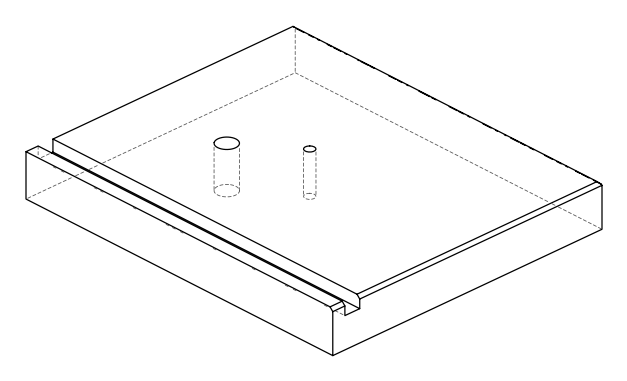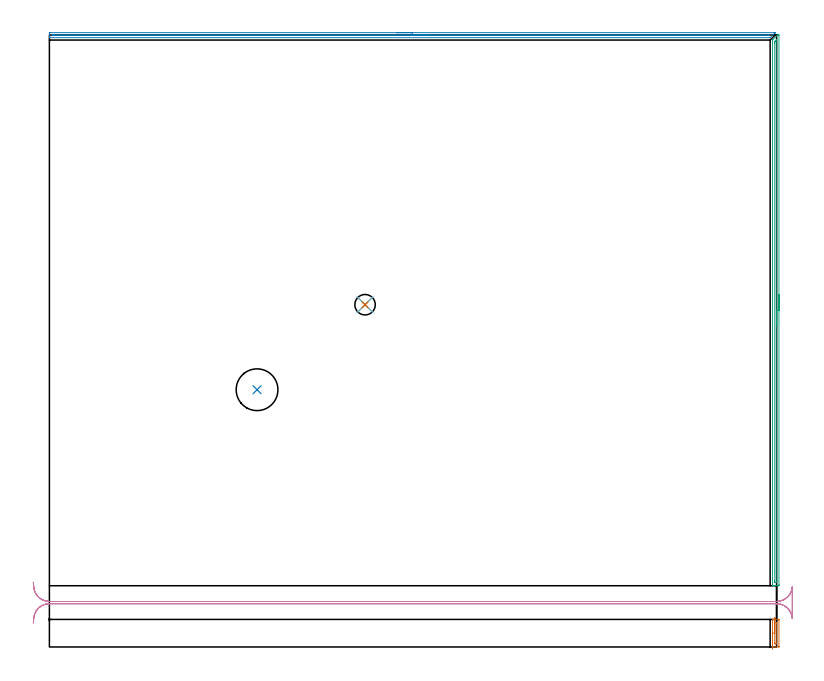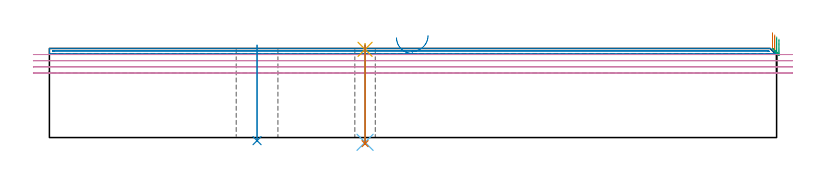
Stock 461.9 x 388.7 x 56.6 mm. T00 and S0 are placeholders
(PLAN: 8 operations, 5 tool changes, 22.6 min)
(1 AREA_MILL | FG_CHAMFER_SURFACE | UGT0205_001 | 0.44 min | 172 mm3)
(2 AREA_MILL_1 | FG_CHAMFER_SURFACE_1 | UGT0205_001 | 7.49 min | 2362 mm3)
(3 AREA_MILL_2 | FG_CHAMFER_SURFACE_2 | UGT0205_001 | 5.74 min | 2947 mm3)
(4 MILL_RECTANGULAR_SLOT | SLOT_RECTANGULAR | UGT0201_104 | Follow Part, ap 5, ae 75% | 8.14 min | 154165 mm3)
(5 SPOT_DRILL | STEP1HOLE | NXT0321_9005460120000 | 0.03 min | 1 mm3)
(6 DRILL_THROUGH_HOLE_INTO_CENTER | STEP1HOLE | NXT0301_055 | 0.25 min | 3105 mm3)
(7 DRILL_TO_ENLARGE_THROUGH_HOLE | STEP1HOLE | NXT0301_101 | 0.25 min | 4382 mm3)
(8 INDEXABLE_INSERT_DRILL_THROUGH_HOLE_FROM_SOLID | STEP1HOLE_1 | NXT0302_024 | 0.24 min | 31175 mm3)
(TOOL UGT0205_001 | Chamfer Mill 20 x 3 x 45 deg. | D20 FL50 Z2)
(TOOL UGT0201_104 | End Mill 20 mm | D20 FL22 Z2)
(TOOL NXT0321_9005460120000 | NC Spot Drill, 142deg, 12mm, Carbide, Uncoated | D12 PA142 FL30 Z2)
(TOOL NXT0301_055 | Carbide Drill 8.4mm [860.1-0840-042A1-MM 2214] | D8.4 PA140 FL61 Z2)
(TOOL NXT0301_101 | Carbide Drill 13mm [860.1-1300-104A1-MM 2214] | D13 PA140 FL123 Z2)
(TOOL NXT0302_024 | Index. Insert Drill 26.5mm [880-D2650L32-03] | D26.5 PA176 FL80 Z2)
(OP 1 AREA_MILL)
G17 G21 G94 G90
T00 M6
G54
G17 G0 G90 X459.3 Y-1.25 S1061 M3
G43 Z66.6 H0
G94 G1 Y-1.212 Z65.728 F250.
Y-1.098 Z64.863
Y-0.909 Z64.012
Y-0.647 Z63.18
Y-0.313 Z62.374
Y0.09 Z61.6
Y0.558 Z60.864
Y1.09 Z60.172
Y1.679 Z59.529
Y2.322 Z58.939
Y3.014 Z58.408
Y3.75 Z57.94
Y4.524 Z57.537
Y5.33 Z57.203
Y6.162 Z56.941
Y7.014 Z56.752
Y7.878 Z56.638
Y8.75 Z56.6
Y17.093
X459.307 Y17.49 Z56.593
X459.585 Y17.5 Z56.315
X463.028 Z52.872
X463.092 Y17.499 Z52.808
X463.393 Y17.491 Z52.507
X463.399 Y17.248 Z52.501
X463.4 Y17.093 Z52.5
Y0.407
X463.399 Y0.252 Z52.501
X463.393 Y0.009 Z52.507
X463.092 Y0. Z52.808
X459.403 Z56.496
X459.307 Y0.01 Z56.593
X459.3 Y0.406 Z56.6
Y8.75
X460.714 Z55.186
Y14.459
X460.715 Y15.099 Z55.185
X460.718 Y15.337 Z55.182
X460.721 Y15.487 Z55.179
X461.026 Y15.496 Z54.874
X461.189 Y15.5 Z54.711
X461.35 Z54.55
X461.512 Y15.498 Z54.388
X461.835 Y15.49 Z54.065
X461.979 Y15.475 Z53.921
X461.982 Y15.428 Z53.918
X461.984 Y15.337 Z53.916
X461.986 Y14.696 Z53.914
X461.985 Y2.401 Z53.915
X461.982 Y2.163 Z53.918
X461.979 Y2.013 Z53.921
X461.674 Y2.004 Z54.226
X461.511 Y2. Z54.389
X461.35 Z54.55
X461.188 Y2.002 Z54.712
X460.865 Y2.01 Z55.035
X460.721 Y2.025 Z55.179
X460.718 Y2.072 Z55.182
X460.716 Y2.163 Z55.184
X460.714 Y2.804 Z55.186
Y8.75
Y9.622 Z55.224
Y10.486 Z55.338
Y11.338 Z55.526
Y12.17 Z55.789
Y12.976 Z56.123
Y13.75 Z56.526
Y14.486 Z56.994
Y15.178 Z57.525
Y15.821 Z58.115
Y16.41 Z58.758
Y16.942 Z59.45
Y17.41 Z60.186
Y17.813 Z60.96
Y18.147 Z61.766
Y18.409 Z62.598
Y18.598 Z63.449
Y18.712 Z64.314
Y18.75 Z65.186
G0 Z66.6
M5
M2
(OP 2 AREA_MILL_1)
G17 G21 G94 G90
T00 M6
G54
G17 G0 G90 X220.5 Y390.2 S1061 M3
G43 Z66.6 H0
Z63.4
G94 G1 X220.538 Z62.528 F250.
X220.652 Z61.664
X220.841 Z60.812
X221.103 Z59.98
X221.437 Z59.174
X221.84 Z58.4
X222.308 Z57.664
X222.84 Z56.972
X223.429 Z56.329
X224.072 Z55.74
X224.764 Z55.209
X225.5 Z54.74
X226.274 Z54.337
X227.08 Z54.003
X227.912 Z53.741
X228.763 Z53.552
X229.628 Z53.438
X230.5 Z53.4
X460.814 Y390.199 Z53.399
X460.889
X460.938 Y390.197 Z53.397
X460.962 Y390.193 Z53.399
X460.982 Y390.19 Z53.401
X460.926 Y390.122 Z53.471
X460.851 Y390.05 Z53.547
X460.814 Y390.013 Z53.585
X459.472 Y388.672 Z54.927
X458.025 Y387.225 Z56.375
X457.844 Y387.046 Z56.549
X457.795 Y387.004 Z56.589
X457.684 Y387. Z56.6
X0.186
X0.01 Y387.003 Z56.588
X0.004 Y387.12 Z56.472
X0. Y387.245 Z56.355
Y387.442 Z56.158
Y388.165 Z55.43
Y389.397 Z54.2
X0.006 Y389.905 Z53.689
X0.01 Y390.193 Z53.402
X0.333 Y390.197 Z53.401
X0.633 Y390.2 Z53.4
X230.5
Y388.786 Z54.814
X456.533 Y388.785 Z54.815
X456.789 Y388.784 Z54.816
X457.05 Y388.782 Z54.818
X457.104 Y388.779 Z54.821
X457.085 Y388.747 Z54.853
X456.9 Y388.557 Z55.043
X456.789 Y388.447 Z55.153
X456.753 Y388.421 Z55.179
X456.726 Y388.419 Z55.181
X456.663 Y388.416 Z55.184
X456.532 Y388.415 Z55.185
X2.422
X2.164 Y388.416 Z55.184
X2.057 Y388.419 Z55.181
X2.011 Y388.421 Z55.179
X2.01 Y388.446 Z55.154
X2.009 Y388.567 Z55.033
X2.034 Y388.779 Z54.821
X2.265 Y388.783 Z54.817
X2.422 Y388.785 Z54.815
X2.678 Y388.786
X3.06 Z54.814
X230.5
X231.372 Z54.852
X232.236 Z54.966
X233.088 Z55.155
X233.92 Z55.417
X234.726 Z55.751
X235.5 Z56.154
X236.236 Z56.623
X236.928 Z57.154
X237.571 Z57.743
X238.16 Z58.386
X238.691 Z59.079
X239.16 Z59.814
X239.563 Z60.588
X239.897 Z61.394
X240.159 Z62.226
X240.348 Z63.078
X240.462 Z63.943
X240.5 Z64.814
G0 Z66.6
M5
M2
(OP 3 AREA_MILL_2)
G17 G21 G94 G90
T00 M6
G54
G17 G0 G90 X463.4 Y223.8 S1061 M3
G43 Z66.6 H0
Z62.5
G94 G1 Y223.762 Z61.628 F250.
Y223.648 Z60.764
Y223.459 Z59.912
Y223.197 Z59.08
Y222.863 Z58.274
Y222.46 Z57.5
Y221.992 Z56.764
Y221.46 Z56.072
Y220.871 Z55.429
Y220.228 Z54.84
Y219.536 Z54.308
Y218.8 Z53.84
Y218.026 Z53.437
Y217.22 Z53.103
Y216.388 Z52.841
Y215.536 Z52.652
Y214.672 Z52.538
Y213.8 Z52.5
X463.399 Y39.523 Z52.501
X463.397 Y39.211
X463.393 Y38.91 Z52.503
X463.092 Y38.9 Z52.803
X462.829 Z53.066
X462.221 Z53.673
X461.694 Z54.203
X461.35 Z54.546
X460.823 Z55.073
X460.479 Z55.416
X459.543 Z56.357
X459.421 Y38.901 Z56.471
X459.399 Y38.902 Z56.493
X459.303 Y38.91 Z56.588
X459.3 Y39.076 Z56.6
Y385.396
X459.304 Y385.495 Z56.589
X459.344 Y385.542 Z56.552
X459.531 Y385.731 Z56.369
X462.357 Y388.558 Z53.54
X462.425 Y388.628 Z53.468
X462.498 Y388.69 Z53.393
X462.562 Y388.698 Z53.329
X463.001 Y388.7 Z52.899
X463.092 Z52.807
X463.277 Z52.623
X463.394 Y388.69 Z52.505
X463.4 Y388.668 Z52.5
Y213.8
X461.986 Z53.914
X461.985 Y41.553 Z53.915
X461.984 Y41.311 Z53.916
X461.98 Y40.985 Z53.92
X461.979 Y40.913 Z53.921
X461.884 Y40.907 Z54.016
X461.748 Y40.902 Z54.152
X461.35 Y40.901 Z54.55
X460.877 Y40.902 Z55.023
X460.75 Y40.908 Z55.15
X460.725 Y40.909 Z55.175
X460.721 Y40.954 Z55.179
X460.717 Y41.066 Z55.183
X460.715 Y41.311 Z55.185
X460.714 Y41.963 Z55.186
Y47.287
Y383.608
X460.715 Y384.259 Z55.185
X460.718 Y384.381 Z55.182
X460.721 Y384.439 Z55.179
X460.726 Y384.465 Z55.174
X460.757 Y384.502 Z55.143
X461.055 Y384.804 Z54.845
X461.35 Y385.1 Z54.55
X461.496 Y385.246 Z54.404
X461.646 Y385.396 Z54.254
X461.758 Y385.505 Z54.142
X461.943 Y385.681 Z53.957
X461.979 Y385.706 Z53.921
X461.982 Y385.641 Z53.918
X461.985 Y385.396 Z53.915
Y385.199
X461.986 Y213.8 Z53.914
Y212.928 Z53.952
Y212.064 Z54.066
Y211.212 Z54.255
Y210.38 Z54.517
Y209.574 Z54.851
Y208.8 Z55.254
Y208.064 Z55.723
Y207.372 Z56.254
Y206.729 Z56.843
Y206.14 Z57.486
Y205.608 Z58.178
Y205.14 Z58.914
Y204.737 Z59.688
Y204.403 Z60.494
Y204.141 Z61.326
Y203.952 Z62.178
Y203.838 Z63.043
Y203.8 Z63.914
G0 Z66.6
M5
M2
(OP 4 MILL_RECTANGULAR_SLOT)
G17 G21 G94 G90
T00 M6
G54
G17 G0 G90 X-10.202 Y15.283 S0 M3
G43 Z66.6 H0
Z52.7
G94 G1 X-9.97 Y18.274 F250.
G2 X0. Y27.5 R10. F500.
G1 X461.9
G2 X471.87 Y18.274 R10.
G1 X471.9
Y38.126
X471.87
G2 X461.9 Y28.9 R10.
G1 X0.
G2 X-9.97 Y38.126 R10.
G1 X-10.202 Y41.117 F250.
G0 Y15.283 Z48.8
G1 X-9.97 Y18.274
G2 X0. Y27.5 R10. F500.
G1 X461.9
G2 X471.87 Y18.274 R10.
G1 X471.9
Y38.126
X471.87
G2 X461.9 Y28.9 R10.
G1 X0.
G2 X-9.97 Y38.126 R10.
G1 X-10.202 Y41.117 F250.
G0 Y15.283 Z44.9
G1 X-9.97 Y18.274
G2 X0. Y27.5 R10. F500.
G1 X461.9
G2 X471.87 Y18.274 R10.
G1 X471.9
Y38.126
X471.87
G2 X461.9 Y28.9 R10.
G1 X0.
G2 X-9.97 Y38.126 R10.
G1 X-10.202 Y41.117 F250.
G0 Y15.283 Z41.
G1 X-9.97 Y18.274
G2 X0. Y27.5 R10. F500.
G1 X461.9
G2 X471.87 Y18.274 R10.
G1 X471.9
Y38.126
X471.87
G2 X461.9 Y28.9 R10.
G1 X0.
G2 X-9.97 Y38.126 R10.
G1 X-10.202 Y41.117 F250.
G0 Z66.6
M5
M2
(OP 5 SPOT_DRILL)
G17 G21 G94 G90
T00 M6
G54
G17 G0 G90 X200.5 Y217.4 S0 M3
G43 Z66.6 H0
G94 G81 G98 Z56.036 F250. R59.6
G80
M5
M2
(OP 6 DRILL_THROUGH_HOLE_INTO_CENTER)
G17 G21 G94 G90
T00 M6
G54
G17 G0 G90 X200.5 Y217.4 S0 M3
G43 Z66.6 H1
G94 G73 G98 Z-3.029 F250. Q7.454 R58.6
G80
M5
M2
(OP 7 DRILL_TO_ENLARGE_THROUGH_HOLE)
G17 G21 G94 G90
T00 M6
G54
G17 G0 G90 X200.5 Y217.4 S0 M3
G43 Z66.6 H1
G94 G73 G98 Z-3.866 F250. Q12.093 R58.6
G80
M5
M2
(OP 8 INDEXABLE_INSERT_DRILL_THROUGH_HOLE_FROM_SOLID)
G17 G21 G94 G90
T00 M6
G54
G17 G0 G90 X131.9 Y163.4 S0 M3
G43 Z66.6 H1
G94 G81 G98 Z-1.963 F250. R58.6
G80
M5
M2
